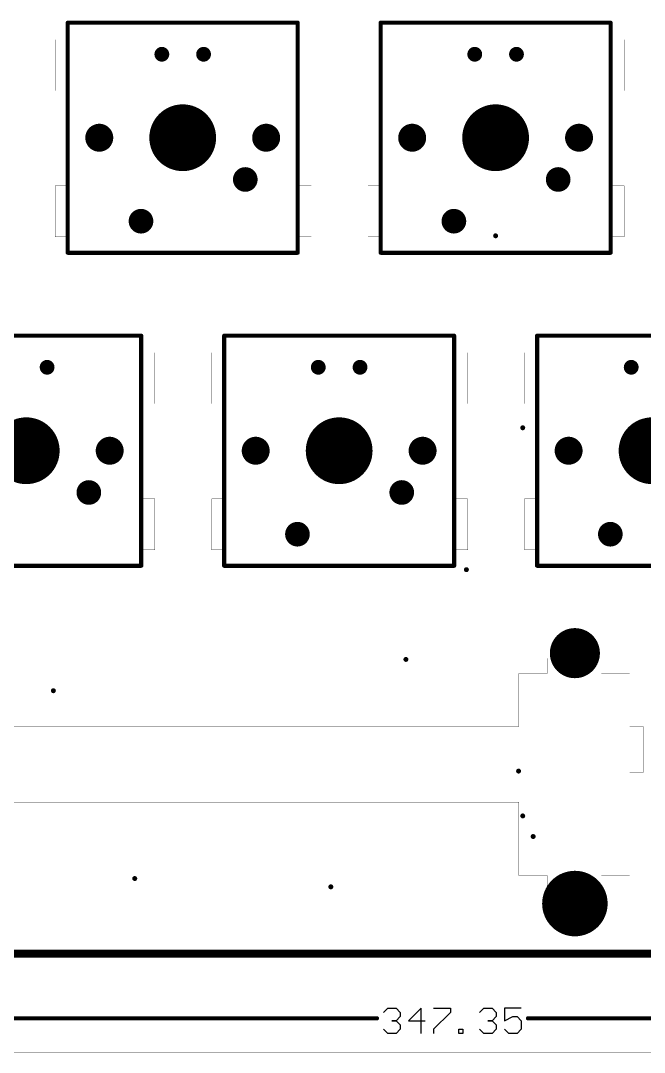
# Model space of a CAD drawing. Header units: millimetres. Extents: x 0 to 366, y 0 to 165.
# Drawn here: x 147.4 to 185.3, y 0.1 to 62.9 of the extents above; entities that cross this region are included whole.
import ezdxf

# ---------------------------------------------------------------- set-up
doc = ezdxf.new("R2010")
doc.units = ezdxf.units.MM
for name, color, linetype in [('KeepOutLayer', 6, 'Continuous'), ('Mechanical1', 6, 'Continuous'), ('PadHoleLayer', 156, 'Continuous'), ('ViaHoleLayer', 16, 'Continuous')]:
    doc.layers.add(name, color=color, linetype=linetype)

# ---------------------------------------------------------------- blocks, each defined once
blk = doc.blocks.new('1_6_25_19')
at = {"layer": 'PadHoleLayer'}
for points, const_width in [([(49.276, 6.985, 1), (50.8, 6.985, 1)], 1.524), ([(49.04105, -8.255, 1), (51.03495, -8.255, 1)], 1.9939)]:
    blk.add_lwpolyline(points, format="xyb", close=True, dxfattribs=dict(at, const_width=const_width))
blk = doc.blocks.new('MX_SW_5_72')
at = {"layer": 'Mechanical1', "const_width": 0.254}
for points in [[(-7, 7), (7, 7)], [(-7, -7), (-7, 7)], [(7, -7), (7, 7)], [(-7, -7), (7, -7)]]:
    blk.add_lwpolyline(points, dxfattribs=at)
at = {"layer": 'Mechanical1', "const_width": 0.127}
for points in [[(-7.063, 7, 1), (-6.936, 7, 1)], [(-7.063, 7, 1), (-6.936, 7, 1)], [(6.937, 7, 1), (7.064, 7, 1)], [(6.937, 7, 1), (7.064, 7, 1)], [(-7.063, -7, 1), (-6.936, -7, 1)], [(-7.063, -7, 1), (-6.936, -7, 1)], [(6.937, -7, 1), (7.064, -7, 1)], [(6.937, -7, 1), (7.064, -7, 1)]]:
    blk.add_lwpolyline(points, format="xyb", close=True, dxfattribs=at)
at = {"layer": 'PadHoleLayer'}
for points, const_width in [([(-1.495, 5.08, 1), (-1.045, 5.08, 1)], 0.45), ([(1.045, 5.08, 1), (1.495, 5.08, 1)], 0.45), ([(-1.016, 0, 1), (1.016, 0, 1)], 2.032), ([(-5.505, 0, 1), (-4.655, 0, 1)], 0.851), ([(4.655, 0, 1), (5.505, 0, 1)], 0.851), ([(3.435, -2.54, 1), (4.185, -2.54, 1)], 0.75), ([(-2.915, -5.08, 1), (-2.165, -5.08, 1)], 0.75)]:
    blk.add_lwpolyline(points, format="xyb", close=True, dxfattribs=dict(at, const_width=const_width))
blk = doc.blocks.new('MX_SW_5_73')
at = {"layer": 'Mechanical1', "const_width": 0.254}
for points in [[(-7, 7), (7, 7)], [(-7, -7), (-7, 7)], [(7, -7), (7, 7)], [(-7, -7), (7, -7)]]:
    blk.add_lwpolyline(points, dxfattribs=at)
at = {"layer": 'Mechanical1', "const_width": 0.127}
for points in [[(-7.063, 7, 1), (-6.936, 7, 1)], [(-7.063, 7, 1), (-6.936, 7, 1)], [(6.937, 7, 1), (7.064, 7, 1)], [(6.937, 7, 1), (7.064, 7, 1)], [(-7.063, -7, 1), (-6.936, -7, 1)], [(-7.063, -7, 1), (-6.936, -7, 1)], [(6.937, -7, 1), (7.064, -7, 1)], [(6.937, -7, 1), (7.064, -7, 1)]]:
    blk.add_lwpolyline(points, format="xyb", close=True, dxfattribs=at)
at = {"layer": 'PadHoleLayer'}
for points, const_width in [([(-1.495, 5.08, 1), (-1.045, 5.08, 1)], 0.45), ([(1.045, 5.08, 1), (1.495, 5.08, 1)], 0.45), ([(-1.016, 0, 1), (1.016, 0, 1)], 2.032), ([(-5.505, 0, 1), (-4.655, 0, 1)], 0.851), ([(4.655, 0, 1), (5.505, 0, 1)], 0.851), ([(3.435, -2.54, 1), (4.185, -2.54, 1)], 0.75), ([(-2.915, -5.08, 1), (-2.165, -5.08, 1)], 0.75)]:
    blk.add_lwpolyline(points, format="xyb", close=True, dxfattribs=dict(at, const_width=const_width))
blk = doc.blocks.new('MX_SW_5_77')
at = {"layer": 'Mechanical1', "const_width": 0.254}
for points in [[(-7, 7), (7, 7)], [(-7, -7), (-7, 7)], [(7, -7), (7, 7)], [(-7, -7), (7, -7)]]:
    blk.add_lwpolyline(points, dxfattribs=at)
at = {"layer": 'Mechanical1', "const_width": 0.127}
for points in [[(-7.063, 7, 1), (-6.936, 7, 1)], [(-7.063, 7, 1), (-6.936, 7, 1)], [(6.937, 7, 1), (7.064, 7, 1)], [(6.937, 7, 1), (7.064, 7, 1)], [(-7.063, -7, 1), (-6.936, -7, 1)], [(-7.063, -7, 1), (-6.936, -7, 1)], [(6.937, -7, 1), (7.064, -7, 1)], [(6.937, -7, 1), (7.064, -7, 1)]]:
    blk.add_lwpolyline(points, format="xyb", close=True, dxfattribs=at)
at = {"layer": 'PadHoleLayer'}
for points, const_width in [([(-1.495, 5.08, 1), (-1.045, 5.08, 1)], 0.45), ([(1.045, 5.08, 1), (1.495, 5.08, 1)], 0.45), ([(-1.016, 0, 1), (1.016, 0, 1)], 2.032), ([(-5.505, 0, 1), (-4.655, 0, 1)], 0.851), ([(4.655, 0, 1), (5.505, 0, 1)], 0.851), ([(3.435, -2.54, 1), (4.185, -2.54, 1)], 0.75), ([(-2.915, -5.08, 1), (-2.165, -5.08, 1)], 0.75)]:
    blk.add_lwpolyline(points, format="xyb", close=True, dxfattribs=dict(at, const_width=const_width))
blk = doc.blocks.new('MX_SW_5_78')
at = {"layer": 'Mechanical1', "const_width": 0.254}
for points in [[(-7, 7), (7, 7)], [(-7, -7), (-7, 7)], [(7, -7), (7, 7)], [(-7, -7), (7, -7)]]:
    blk.add_lwpolyline(points, dxfattribs=at)
at = {"layer": 'Mechanical1', "const_width": 0.127}
for points in [[(-7.063, 7, 1), (-6.936, 7, 1)], [(-7.063, 7, 1), (-6.936, 7, 1)], [(6.937, 7, 1), (7.064, 7, 1)], [(6.937, 7, 1), (7.064, 7, 1)], [(-7.063, -7, 1), (-6.936, -7, 1)], [(-7.063, -7, 1), (-6.936, -7, 1)], [(6.937, -7, 1), (7.064, -7, 1)], [(6.937, -7, 1), (7.064, -7, 1)]]:
    blk.add_lwpolyline(points, format="xyb", close=True, dxfattribs=at)
at = {"layer": 'PadHoleLayer'}
for points, const_width in [([(-1.495, 5.08, 1), (-1.045, 5.08, 1)], 0.45), ([(1.045, 5.08, 1), (1.495, 5.08, 1)], 0.45), ([(-1.016, 0, 1), (1.016, 0, 1)], 2.032), ([(-5.505, 0, 1), (-4.655, 0, 1)], 0.851), ([(4.655, 0, 1), (5.505, 0, 1)], 0.851), ([(3.435, -2.54, 1), (4.185, -2.54, 1)], 0.75), ([(-2.915, -5.08, 1), (-2.165, -5.08, 1)], 0.75)]:
    blk.add_lwpolyline(points, format="xyb", close=True, dxfattribs=dict(at, const_width=const_width))
blk = doc.blocks.new('MX_SW_5_119')
at = {"layer": 'Mechanical1', "const_width": 0.254}
for points in [[(-7, 7), (7, 7)], [(-7, -7), (-7, 7)], [(7, -7), (7, 7)], [(-7, -7), (7, -7)]]:
    blk.add_lwpolyline(points, dxfattribs=at)
at = {"layer": 'Mechanical1', "const_width": 0.127}
for points in [[(-7.063, 7, 1), (-6.936, 7, 1)], [(-7.063, 7, 1), (-6.936, 7, 1)], [(6.937, 7, 1), (7.064, 7, 1)], [(6.937, 7, 1), (7.064, 7, 1)], [(-7.063, -7, 1), (-6.936, -7, 1)], [(-7.063, -7, 1), (-6.936, -7, 1)], [(6.937, -7, 1), (7.064, -7, 1)], [(6.937, -7, 1), (7.064, -7, 1)]]:
    blk.add_lwpolyline(points, format="xyb", close=True, dxfattribs=at)
at = {"layer": 'PadHoleLayer'}
for points, const_width in [([(-1.495, 5.08, 1), (-1.045, 5.08, 1)], 0.45), ([(1.045, 5.08, 1), (1.495, 5.08, 1)], 0.45), ([(-1.016, 0, 1), (1.016, 0, 1)], 2.032), ([(-5.505, 0, 1), (-4.655, 0, 1)], 0.851), ([(4.655, 0, 1), (5.505, 0, 1)], 0.851), ([(3.435, -2.54, 1), (4.185, -2.54, 1)], 0.75), ([(-2.915, -5.08, 1), (-2.165, -5.08, 1)], 0.75)]:
    blk.add_lwpolyline(points, format="xyb", close=True, dxfattribs=dict(at, const_width=const_width))

msp = doc.modelspace()

# ---------------------------------------------------------------- linework, layer by layer
at = {"layer": 'KeepOutLayer', "const_width": 0.5}
msp.add_lwpolyline([(0.381, 6.096), (347.726, 6.096)], dxfattribs=at)
at = {"layer": 'Mechanical1'}
for p, q in [((169.457, 2.514), (169.711, 2.768)), ((169.711, 2.768), (170.219, 2.768)), ((170.219, 2.768), (170.473, 2.514)), ((170.473, 2.514), (170.473, 2.261)), ((171.743, 2.768), (170.981, 2.007)), ((171.743, 1.245), (171.743, 2.768)), ((172.504, 2.768), (173.52, 2.768)), ((173.52, 2.514), (172.504, 1.499)), ((173.52, 2.768), (173.52, 2.514)), ((175.298, 2.514), (175.551, 2.768)), ((175.551, 2.768), (176.059, 2.768)), ((176.059, 2.768), (176.313, 2.514)), ((176.313, 2.514), (176.313, 2.261)), ((177.837, 2.768), (176.821, 2.768)), ((176.821, 2.768), (176.821, 2.007)), ((170.219, 2.007), (169.965, 2.007)), ((169.965, 2.007), (170.219, 2.007)), ((170.473, 2.261), (170.219, 2.007)), ((170.219, 2.007), (170.473, 1.753)), ((170.981, 2.007), (171.997, 2.007)), ((176.059, 2.007), (175.805, 2.007)), ((175.805, 2.007), (176.059, 2.007)), ((176.313, 2.261), (176.059, 2.007)), ((176.059, 2.007), (176.313, 1.753)), ((176.821, 2.007), (177.329, 2.261)), ((177.329, 2.261), (177.583, 2.261)), ((177.583, 2.261), (177.837, 2.007)), ((177.837, 2.007), (177.837, 1.499)), ((169.711, 1.245), (169.457, 1.499)), ((170.473, 1.499), (170.219, 1.245)), ((170.473, 1.753), (170.473, 1.499)), ((172.504, 1.499), (172.504, 1.245)), ((174.028, 1.245), (174.028, 1.499)), ((174.028, 1.499), (174.282, 1.499)), ((174.282, 1.499), (174.282, 1.245)), ((175.551, 1.245), (175.298, 1.499)), ((176.313, 1.499), (176.059, 1.245)), ((176.313, 1.753), (176.313, 1.499)), ((177.075, 1.245), (176.821, 1.499)), ((177.837, 1.499), (177.583, 1.245)), ((170.219, 1.245), (169.711, 1.245)), ((174.282, 1.245), (174.028, 1.245)), ((176.059, 1.245), (175.551, 1.245)), ((177.583, 1.245), (177.075, 1.245))]:
    msp.add_line(p, q, dxfattribs=at)
for points, const_width in [([(150.257, 62.72), (164.257, 62.72)], 0.0127), ([(150.257, 61.72), (150.257, 62.72)], 0.0127), ([(164.257, 61.72), (164.257, 62.72)], 0.0127), ([(169.307, 62.72), (183.307, 62.72)], 0.0127), ([(169.307, 61.72), (169.307, 62.72)], 0.0127), ([(183.307, 61.72), (183.307, 62.72)], 0.0127), ([(149.456, 58.619), (149.456, 61.72)], 0.0127), ([(149.456, 61.72), (150.257, 61.72)], 0.0127), ([(164.257, 61.72), (165.057, 61.72)], 0.0127), ([(165.057, 58.619), (165.057, 61.72)], 0.0127), ([(168.506, 58.619), (168.506, 61.72)], 0.0127), ([(168.506, 61.72), (169.307, 61.72)], 0.0127), ([(183.307, 61.72), (184.107, 61.72)], 0.0127), ([(184.107, 58.619), (184.107, 61.72)], 0.0127), ([(149.456, 58.619), (150.257, 58.619)], 0.0127), ([(150.257, 52.82), (150.257, 58.619)], 0.0127), ([(164.257, 58.619), (165.057, 58.619)], 0.0127), ([(164.257, 52.82), (164.257, 58.619)], 0.0127), ([(168.506, 58.619), (169.307, 58.619)], 0.0127), ([(169.307, 52.82), (169.307, 58.619)], 0.0127), ([(183.307, 58.619), (184.107, 58.619)], 0.0127), ([(183.307, 52.82), (183.307, 58.619)], 0.0127), ([(149.456, 49.72), (149.456, 52.82)], 0.0127), ([(149.456, 52.82), (150.257, 52.82)], 0.0127), ([(164.257, 52.82), (165.057, 52.82)], 0.0127), ([(165.057, 49.72), (165.057, 52.82)], 0.0127), ([(168.506, 49.72), (168.506, 52.82)], 0.0127), ([(168.506, 52.82), (169.307, 52.82)], 0.0127), ([(183.307, 52.82), (184.107, 52.82)], 0.0127), ([(184.107, 49.72), (184.107, 52.82)], 0.0127), ([(149.456, 49.72), (150.257, 49.72)], 0.0127), ([(150.257, 48.719), (150.257, 49.72)], 0.0127), ([(164.257, 49.72), (165.057, 49.72)], 0.0127), ([(164.257, 48.719), (164.257, 49.72)], 0.0127), ([(168.506, 49.72), (169.307, 49.72)], 0.0127), ([(169.307, 48.719), (169.307, 49.72)], 0.0127), ([(183.307, 49.72), (184.107, 49.72)], 0.0127), ([(183.307, 48.719), (183.307, 49.72)], 0.0127), ([(150.257, 48.719), (164.257, 48.719)], 0.0127), ([(169.307, 48.719), (183.307, 48.719)], 0.0127), ([(140.732, 43.67), (154.732, 43.67)], 0.0127), ([(154.732, 42.67), (154.732, 43.67)], 0.0127), ([(159.782, 43.67), (173.782, 43.67)], 0.0127), ([(159.782, 42.67), (159.782, 43.67)], 0.0127), ([(173.782, 42.67), (173.782, 43.67)], 0.0127), ([(178.832, 43.67), (192.832, 43.67)], 0.0127), ([(178.832, 42.67), (178.832, 43.67)], 0.0127), ([(154.732, 42.67), (155.532, 42.67)], 0.0127), ([(155.532, 39.569), (155.532, 42.67)], 0.0127), ([(158.981, 39.569), (158.981, 42.67)], 0.0127), ([(158.981, 42.67), (159.782, 42.67)], 0.0127), ([(173.782, 42.67), (174.582, 42.67)], 0.0127), ([(174.582, 39.569), (174.582, 42.67)], 0.0127), ([(178.031, 39.569), (178.031, 42.67)], 0.0127), ([(178.031, 42.67), (178.832, 42.67)], 0.0127), ([(154.732, 39.569), (155.532, 39.569)], 0.0127), ([(154.732, 33.77), (154.732, 39.569)], 0.0127), ([(158.981, 39.569), (159.782, 39.569)], 0.0127), ([(159.782, 33.77), (159.782, 39.569)], 0.0127), ([(173.782, 39.569), (174.582, 39.569)], 0.0127), ([(173.782, 33.77), (173.782, 39.569)], 0.0127), ([(178.031, 39.569), (178.832, 39.569)], 0.0127), ([(178.832, 33.77), (178.832, 39.569)], 0.0127), ([(154.732, 33.77), (155.532, 33.77)], 0.0127), ([(155.532, 30.67), (155.532, 33.77)], 0.0127), ([(158.981, 30.67), (158.981, 33.77)], 0.0127), ([(158.981, 33.77), (159.782, 33.77)], 0.0127), ([(173.782, 33.77), (174.582, 33.77)], 0.0127), ([(174.582, 30.67), (174.582, 33.77)], 0.0127), ([(178.031, 30.67), (178.031, 33.77)], 0.0127), ([(178.031, 33.77), (178.832, 33.77)], 0.0127), ([(154.732, 30.67), (155.532, 30.67)], 0.0127), ([(154.732, 29.669), (154.732, 30.67)], 0.0127), ([(158.981, 30.67), (159.782, 30.67)], 0.0127), ([(159.782, 29.669), (159.782, 30.67)], 0.0127), ([(173.782, 30.67), (174.582, 30.67)], 0.0127), ([(173.782, 29.669), (173.782, 30.67)], 0.0127), ([(178.031, 30.67), (178.832, 30.67)], 0.0127), ([(178.832, 29.669), (178.832, 30.67)], 0.0127), ([(140.732, 29.669), (154.732, 29.669)], 0.0127), ([(159.782, 29.669), (173.782, 29.669)], 0.0127), ([(178.832, 29.669), (192.832, 29.669)], 0.0127), ([(179.412, 23.15), (179.412, 24.07)], 0.0127), ([(179.412, 24.07), (182.713, 24.07)], 0.0127), ([(182.713, 23.15), (182.713, 24.07)], 0.0127), ([(177.689, 19.92), (177.689, 23.15)], 0.0127), ([(177.689, 23.15), (179.412, 23.15)], 0.0127), ([(182.713, 23.15), (184.438, 23.15)], 0.0127), ([(184.438, 19.92), (184.438, 23.15)], 0.0127), ([(138.063, 19.92), (177.689, 19.92)], 0.0127), ([(184.438, 19.92), (185.262, 19.92)], 0.0127), ([(185.262, 17.119), (185.262, 19.92)], 0.0127), ([(184.438, 17.119), (185.262, 17.119)], 0.0127), ([(184.438, 10.849), (184.438, 17.119)], 0.0127), ([(138.063, 15.32), (177.689, 15.32)], 0.0127), ([(177.689, 10.849), (177.689, 15.32)], 0.0127), ([(177.689, 10.849), (179.412, 10.849)], 0.0127), ([(179.412, 9.87), (179.412, 10.849)], 0.0127), ([(182.713, 10.849), (184.438, 10.849)], 0.0127), ([(182.713, 9.87), (182.713, 10.849)], 0.0127), ([(179.412, 9.87), (182.713, 9.87)], 0.0127), ([(0.381, 2.159), (169.051, 2.159)], 0.254), ([(178.243, 2.159), (347.726, 2.159)], 0.254), ([(0.095, 0.094), (347.758, 0.094)], 0.0127)]:
    msp.add_lwpolyline(points, dxfattribs=dict(at, const_width=const_width))
for points, const_width in [([(150.254, 62.72, 1), (150.26, 62.72, 1)], 0.00635), ([(150.254, 62.72, 1), (150.26, 62.72, 1)], 0.00635), ([(164.254, 62.72, 1), (164.26, 62.72, 1)], 0.00635), ([(164.254, 62.72, 1), (164.26, 62.72, 1)], 0.00635), ([(169.304, 62.72, 1), (169.31, 62.72, 1)], 0.00635), ([(169.304, 62.72, 1), (169.31, 62.72, 1)], 0.00635), ([(183.304, 62.72, 1), (183.31, 62.72, 1)], 0.00635), ([(183.304, 62.72, 1), (183.31, 62.72, 1)], 0.00635), ([(149.453, 61.72, 1), (149.459, 61.72, 1)], 0.00635), ([(149.453, 61.72, 1), (149.459, 61.72, 1)], 0.00635), ([(150.254, 61.72, 1), (150.26, 61.72, 1)], 0.00635), ([(150.254, 61.72, 1), (150.26, 61.72, 1)], 0.00635), ([(164.254, 61.72, 1), (164.26, 61.72, 1)], 0.00635), ([(164.254, 61.72, 1), (164.26, 61.72, 1)], 0.00635), ([(165.054, 61.72, 1), (165.06, 61.72, 1)], 0.00635), ([(165.054, 61.72, 1), (165.06, 61.72, 1)], 0.00635), ([(168.503, 61.72, 1), (168.509, 61.72, 1)], 0.00635), ([(168.503, 61.72, 1), (168.509, 61.72, 1)], 0.00635), ([(169.304, 61.72, 1), (169.31, 61.72, 1)], 0.00635), ([(169.304, 61.72, 1), (169.31, 61.72, 1)], 0.00635), ([(183.304, 61.72, 1), (183.31, 61.72, 1)], 0.00635), ([(183.304, 61.72, 1), (183.31, 61.72, 1)], 0.00635), ([(184.104, 61.72, 1), (184.11, 61.72, 1)], 0.00635), ([(184.104, 61.72, 1), (184.11, 61.72, 1)], 0.00635), ([(149.453, 58.619, 1), (149.459, 58.619, 1)], 0.00635), ([(149.453, 58.619, 1), (149.459, 58.619, 1)], 0.00635), ([(150.254, 58.619, 1), (150.26, 58.619, 1)], 0.00635), ([(150.254, 58.619, 1), (150.26, 58.619, 1)], 0.00635), ([(164.254, 58.619, 1), (164.26, 58.619, 1)], 0.00635), ([(164.254, 58.619, 1), (164.26, 58.619, 1)], 0.00635), ([(165.054, 58.619, 1), (165.06, 58.619, 1)], 0.00635), ([(165.054, 58.619, 1), (165.06, 58.619, 1)], 0.00635), ([(168.503, 58.619, 1), (168.509, 58.619, 1)], 0.00635), ([(168.503, 58.619, 1), (168.509, 58.619, 1)], 0.00635), ([(169.304, 58.619, 1), (169.31, 58.619, 1)], 0.00635), ([(169.304, 58.619, 1), (169.31, 58.619, 1)], 0.00635), ([(183.304, 58.619, 1), (183.31, 58.619, 1)], 0.00635), ([(183.304, 58.619, 1), (183.31, 58.619, 1)], 0.00635), ([(184.104, 58.619, 1), (184.11, 58.619, 1)], 0.00635), ([(184.104, 58.619, 1), (184.11, 58.619, 1)], 0.00635), ([(149.453, 52.82, 1), (149.459, 52.82, 1)], 0.00635), ([(149.453, 52.82, 1), (149.459, 52.82, 1)], 0.00635), ([(150.254, 52.82, 1), (150.26, 52.82, 1)], 0.00635), ([(150.254, 52.82, 1), (150.26, 52.82, 1)], 0.00635), ([(164.254, 52.82, 1), (164.26, 52.82, 1)], 0.00635), ([(164.254, 52.82, 1), (164.26, 52.82, 1)], 0.00635), ([(165.054, 52.82, 1), (165.06, 52.82, 1)], 0.00635), ([(165.054, 52.82, 1), (165.06, 52.82, 1)], 0.00635), ([(168.503, 52.82, 1), (168.509, 52.82, 1)], 0.00635), ([(168.503, 52.82, 1), (168.509, 52.82, 1)], 0.00635), ([(169.304, 52.82, 1), (169.31, 52.82, 1)], 0.00635), ([(169.304, 52.82, 1), (169.31, 52.82, 1)], 0.00635), ([(183.304, 52.82, 1), (183.31, 52.82, 1)], 0.00635), ([(183.304, 52.82, 1), (183.31, 52.82, 1)], 0.00635), ([(184.104, 52.82, 1), (184.11, 52.82, 1)], 0.00635), ([(184.104, 52.82, 1), (184.11, 52.82, 1)], 0.00635), ([(149.453, 49.72, 1), (149.459, 49.72, 1)], 0.00635), ([(149.453, 49.72, 1), (149.459, 49.72, 1)], 0.00635), ([(150.254, 49.72, 1), (150.26, 49.72, 1)], 0.00635), ([(150.254, 49.72, 1), (150.26, 49.72, 1)], 0.00635), ([(164.254, 49.72, 1), (164.26, 49.72, 1)], 0.00635), ([(164.254, 49.72, 1), (164.26, 49.72, 1)], 0.00635), ([(165.054, 49.72, 1), (165.06, 49.72, 1)], 0.00635), ([(165.054, 49.72, 1), (165.06, 49.72, 1)], 0.00635), ([(168.503, 49.72, 1), (168.509, 49.72, 1)], 0.00635), ([(168.503, 49.72, 1), (168.509, 49.72, 1)], 0.00635), ([(169.304, 49.72, 1), (169.31, 49.72, 1)], 0.00635), ([(169.304, 49.72, 1), (169.31, 49.72, 1)], 0.00635), ([(183.304, 49.72, 1), (183.31, 49.72, 1)], 0.00635), ([(183.304, 49.72, 1), (183.31, 49.72, 1)], 0.00635), ([(184.104, 49.72, 1), (184.11, 49.72, 1)], 0.00635), ([(184.104, 49.72, 1), (184.11, 49.72, 1)], 0.00635), ([(150.254, 48.719, 1), (150.26, 48.719, 1)], 0.00635), ([(150.254, 48.719, 1), (150.26, 48.719, 1)], 0.00635), ([(164.254, 48.719, 1), (164.26, 48.719, 1)], 0.00635), ([(164.254, 48.719, 1), (164.26, 48.719, 1)], 0.00635), ([(169.304, 48.719, 1), (169.31, 48.719, 1)], 0.00635), ([(169.304, 48.719, 1), (169.31, 48.719, 1)], 0.00635), ([(183.304, 48.719, 1), (183.31, 48.719, 1)], 0.00635), ([(183.304, 48.719, 1), (183.31, 48.719, 1)], 0.00635), ([(154.729, 43.67, 1), (154.735, 43.67, 1)], 0.00635), ([(154.729, 43.67, 1), (154.735, 43.67, 1)], 0.00635), ([(159.779, 43.67, 1), (159.785, 43.67, 1)], 0.00635), ([(159.779, 43.67, 1), (159.785, 43.67, 1)], 0.00635), ([(173.779, 43.67, 1), (173.785, 43.67, 1)], 0.00635), ([(173.779, 43.67, 1), (173.785, 43.67, 1)], 0.00635), ([(178.829, 43.67, 1), (178.835, 43.67, 1)], 0.00635), ([(178.829, 43.67, 1), (178.835, 43.67, 1)], 0.00635), ([(154.729, 42.67, 1), (154.735, 42.67, 1)], 0.00635), ([(154.729, 42.67, 1), (154.735, 42.67, 1)], 0.00635), ([(155.529, 42.67, 1), (155.535, 42.67, 1)], 0.00635), ([(155.529, 42.67, 1), (155.535, 42.67, 1)], 0.00635), ([(158.978, 42.67, 1), (158.984, 42.67, 1)], 0.00635), ([(158.978, 42.67, 1), (158.984, 42.67, 1)], 0.00635), ([(159.779, 42.67, 1), (159.785, 42.67, 1)], 0.00635), ([(159.779, 42.67, 1), (159.785, 42.67, 1)], 0.00635), ([(173.779, 42.67, 1), (173.785, 42.67, 1)], 0.00635), ([(173.779, 42.67, 1), (173.785, 42.67, 1)], 0.00635), ([(174.579, 42.67, 1), (174.585, 42.67, 1)], 0.00635), ([(174.579, 42.67, 1), (174.585, 42.67, 1)], 0.00635), ([(178.028, 42.67, 1), (178.034, 42.67, 1)], 0.00635), ([(178.028, 42.67, 1), (178.034, 42.67, 1)], 0.00635), ([(178.829, 42.67, 1), (178.835, 42.67, 1)], 0.00635), ([(178.829, 42.67, 1), (178.835, 42.67, 1)], 0.00635), ([(154.729, 39.569, 1), (154.735, 39.569, 1)], 0.00635), ([(154.729, 39.569, 1), (154.735, 39.569, 1)], 0.00635), ([(155.529, 39.569, 1), (155.535, 39.569, 1)], 0.00635), ([(155.529, 39.569, 1), (155.535, 39.569, 1)], 0.00635), ([(158.978, 39.569, 1), (158.984, 39.569, 1)], 0.00635), ([(158.978, 39.569, 1), (158.984, 39.569, 1)], 0.00635), ([(159.779, 39.569, 1), (159.785, 39.569, 1)], 0.00635), ([(159.779, 39.569, 1), (159.785, 39.569, 1)], 0.00635), ([(173.779, 39.569, 1), (173.785, 39.569, 1)], 0.00635), ([(173.779, 39.569, 1), (173.785, 39.569, 1)], 0.00635), ([(174.579, 39.569, 1), (174.585, 39.569, 1)], 0.00635), ([(174.579, 39.569, 1), (174.585, 39.569, 1)], 0.00635), ([(178.028, 39.569, 1), (178.034, 39.569, 1)], 0.00635), ([(178.028, 39.569, 1), (178.034, 39.569, 1)], 0.00635), ([(178.829, 39.569, 1), (178.835, 39.569, 1)], 0.00635), ([(178.829, 39.569, 1), (178.835, 39.569, 1)], 0.00635), ([(154.729, 33.77, 1), (154.735, 33.77, 1)], 0.00635), ([(154.729, 33.77, 1), (154.735, 33.77, 1)], 0.00635), ([(155.529, 33.77, 1), (155.535, 33.77, 1)], 0.00635), ([(155.529, 33.77, 1), (155.535, 33.77, 1)], 0.00635), ([(158.978, 33.77, 1), (158.984, 33.77, 1)], 0.00635), ([(158.978, 33.77, 1), (158.984, 33.77, 1)], 0.00635), ([(159.779, 33.77, 1), (159.785, 33.77, 1)], 0.00635), ([(159.779, 33.77, 1), (159.785, 33.77, 1)], 0.00635), ([(173.779, 33.77, 1), (173.785, 33.77, 1)], 0.00635), ([(173.779, 33.77, 1), (173.785, 33.77, 1)], 0.00635), ([(174.579, 33.77, 1), (174.585, 33.77, 1)], 0.00635), ([(174.579, 33.77, 1), (174.585, 33.77, 1)], 0.00635), ([(178.028, 33.77, 1), (178.034, 33.77, 1)], 0.00635), ([(178.028, 33.77, 1), (178.034, 33.77, 1)], 0.00635), ([(178.829, 33.77, 1), (178.835, 33.77, 1)], 0.00635), ([(178.829, 33.77, 1), (178.835, 33.77, 1)], 0.00635), ([(154.729, 30.67, 1), (154.735, 30.67, 1)], 0.00635), ([(154.729, 30.67, 1), (154.735, 30.67, 1)], 0.00635), ([(155.529, 30.67, 1), (155.535, 30.67, 1)], 0.00635), ([(155.529, 30.67, 1), (155.535, 30.67, 1)], 0.00635), ([(158.978, 30.67, 1), (158.984, 30.67, 1)], 0.00635), ([(158.978, 30.67, 1), (158.984, 30.67, 1)], 0.00635), ([(159.779, 30.67, 1), (159.785, 30.67, 1)], 0.00635), ([(159.779, 30.67, 1), (159.785, 30.67, 1)], 0.00635), ([(173.779, 30.67, 1), (173.785, 30.67, 1)], 0.00635), ([(173.779, 30.67, 1), (173.785, 30.67, 1)], 0.00635), ([(174.579, 30.67, 1), (174.585, 30.67, 1)], 0.00635), ([(174.579, 30.67, 1), (174.585, 30.67, 1)], 0.00635), ([(178.028, 30.67, 1), (178.034, 30.67, 1)], 0.00635), ([(178.028, 30.67, 1), (178.034, 30.67, 1)], 0.00635), ([(178.829, 30.67, 1), (178.835, 30.67, 1)], 0.00635), ([(178.829, 30.67, 1), (178.835, 30.67, 1)], 0.00635), ([(154.729, 29.669, 1), (154.735, 29.669, 1)], 0.00635), ([(154.729, 29.669, 1), (154.735, 29.669, 1)], 0.00635), ([(159.779, 29.669, 1), (159.785, 29.669, 1)], 0.00635), ([(159.779, 29.669, 1), (159.785, 29.669, 1)], 0.00635), ([(173.779, 29.669, 1), (173.785, 29.669, 1)], 0.00635), ([(173.779, 29.669, 1), (173.785, 29.669, 1)], 0.00635), ([(178.829, 29.669, 1), (178.835, 29.669, 1)], 0.00635), ([(178.829, 29.669, 1), (178.835, 29.669, 1)], 0.00635), ([(179.409, 24.07, 1), (179.415, 24.07, 1)], 0.00635), ([(179.409, 24.07, 1), (179.415, 24.07, 1)], 0.00635), ([(182.71, 24.07, 1), (182.716, 24.07, 1)], 0.00635), ([(182.71, 24.07, 1), (182.716, 24.07, 1)], 0.00635), ([(177.686, 23.15, 1), (177.692, 23.15, 1)], 0.00635), ([(177.686, 23.15, 1), (177.692, 23.15, 1)], 0.00635), ([(179.409, 23.15, 1), (179.415, 23.15, 1)], 0.00635), ([(179.409, 23.15, 1), (179.415, 23.15, 1)], 0.00635), ([(182.71, 23.15, 1), (182.716, 23.15, 1)], 0.00635), ([(182.71, 23.15, 1), (182.716, 23.15, 1)], 0.00635), ([(184.435, 23.15, 1), (184.441, 23.15, 1)], 0.00635), ([(184.435, 23.15, 1), (184.441, 23.15, 1)], 0.00635), ([(177.686, 19.92, 1), (177.692, 19.92, 1)], 0.00635), ([(177.686, 19.92, 1), (177.692, 19.92, 1)], 0.00635), ([(184.435, 19.92, 1), (184.441, 19.92, 1)], 0.00635), ([(184.435, 19.92, 1), (184.441, 19.92, 1)], 0.00635), ([(185.259, 19.92, 1), (185.265, 19.92, 1)], 0.00635), ([(185.259, 19.92, 1), (185.265, 19.92, 1)], 0.00635), ([(184.435, 17.119, 1), (184.441, 17.119, 1)], 0.00635), ([(184.435, 17.119, 1), (184.441, 17.119, 1)], 0.00635), ([(185.259, 17.119, 1), (185.265, 17.119, 1)], 0.00635), ([(185.259, 17.119, 1), (185.265, 17.119, 1)], 0.00635), ([(177.686, 15.32, 1), (177.692, 15.32, 1)], 0.00635), ([(177.686, 15.32, 1), (177.692, 15.32, 1)], 0.00635), ([(177.686, 10.849, 1), (177.692, 10.849, 1)], 0.00635), ([(177.686, 10.849, 1), (177.692, 10.849, 1)], 0.00635), ([(179.409, 10.849, 1), (179.415, 10.849, 1)], 0.00635), ([(179.409, 10.849, 1), (179.415, 10.849, 1)], 0.00635), ([(182.71, 10.849, 1), (182.716, 10.849, 1)], 0.00635), ([(182.71, 10.849, 1), (182.716, 10.849, 1)], 0.00635), ([(184.435, 10.849, 1), (184.441, 10.849, 1)], 0.00635), ([(184.435, 10.849, 1), (184.441, 10.849, 1)], 0.00635), ([(179.409, 9.87, 1), (179.415, 9.87, 1)], 0.00635), ([(179.409, 9.87, 1), (179.415, 9.87, 1)], 0.00635), ([(182.71, 9.87, 1), (182.716, 9.87, 1)], 0.00635), ([(182.71, 9.87, 1), (182.716, 9.87, 1)], 0.00635), ([(168.988, 2.159, 1), (169.115, 2.159, 1)], 0.127), ([(178.18, 2.159, 1), (178.307, 2.159, 1)], 0.127)]:
    msp.add_lwpolyline(points, format="xyb", close=True, dxfattribs=dict(at, const_width=const_width))
at = {"layer": 'ViaHoleLayer', "const_width": 0.15}
for points in [[(176.201, 49.784, 1), (176.351, 49.784, 1)], [(177.852, 38.1, 1), (178.002, 38.1, 1)], [(174.423, 29.464, 1), (174.573, 29.464, 1)], [(170.74, 24.003, 1), (170.89, 24.003, 1)], [(149.277, 22.098, 1), (149.427, 22.098, 1)], [(177.598, 17.207, 1), (177.748, 17.207, 1)], [(177.852, 14.478, 1), (178.002, 14.478, 1)], [(178.487, 13.223, 1), (178.637, 13.223, 1)], [(154.23, 10.668, 1), (154.38, 10.668, 1)], [(166.168, 10.16, 1), (166.318, 10.16, 1)]]:
    msp.add_lwpolyline(points, format="xyb", close=True, dxfattribs=at)

# ---------------------------------------------------------------- block references
for name, p in [('MX_SW_5_78', (157.226, 55.753)), ('MX_SW_5_77', (176.276, 55.753)), ('MX_SW_5_72', (147.701, 36.703)), ('MX_SW_5_73', (166.751, 36.703)), ('MX_SW_5_119', (185.801, 36.703)), ('1_6_25_19', (131.064, 17.399))]:
    msp.add_blockref(name, p)

doc.saveas('drawing.dxf')
